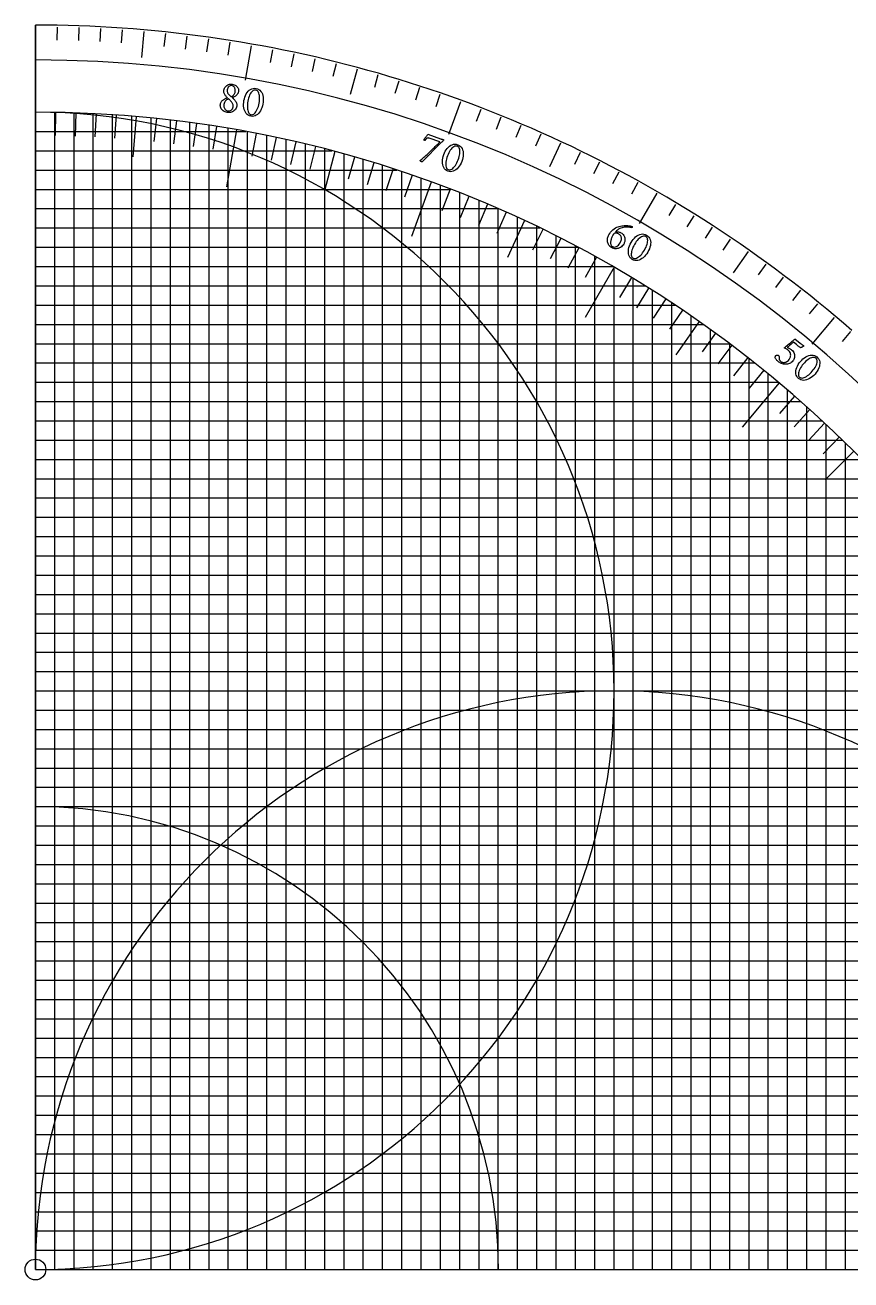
# Model space of a CAD drawing. Header units: millimetres. Extents: x -1 to 150, y -1 to 150.
# Drawn here: x -1.2 to 98.3, y -1.2 to 150 of the extents above; entities that cross this region are included whole.
import ezdxf

# ---------------------------------------------------------------- set-up
doc = ezdxf.new("R2010")
doc.units = ezdxf.units.MM
for name, color, linetype in [('CUT_INNER', 6, 'Continuous'), ('CUT_OUTER', 1, 'Continuous'), ('ENGRAVE', 7, 'Continuous'), ('ENGRAVE_FINE', 8, 'Continuous'), ('TEXT', 5, 'Continuous')]:
    doc.layers.add(name, color=color, linetype=linetype)

msp = doc.modelspace()

# ---------------------------------------------------------------- linework, layer by layer
at = {"layer": 'CUT_INNER'}
msp.add_circle((0, 0), 1.25, dxfattribs=at)
at = {"layer": 'CUT_OUTER'}
msp.add_lwpolyline([(98.4089, 113.2064), (97.4172, 114.0609), (96.4181, 114.9067), (95.4117, 115.7437), (94.3981, 116.5719), (93.3772, 117.3912), (92.3492, 118.2016), (91.3142, 119.003), (90.2723, 119.7953), (89.2234, 120.5785), (88.1678, 121.3525), (87.1054, 122.1173), (86.0365, 122.8728), (84.9609, 123.6189), (83.8789, 124.3556), (82.7905, 125.0829), (81.6959, 125.8006), (80.5949, 126.5087), (79.4879, 127.2072), (78.3748, 127.896), (77.2557, 128.5751), (76.1308, 129.2444), (75, 129.9038), (73.8635, 130.5534), (72.7214, 131.193), (71.5738, 131.8226), (70.4207, 132.4421), (69.2623, 133.0516), (68.0986, 133.651), (66.9297, 134.2402), (65.7557, 134.8191), (64.5767, 135.3878), (63.3927, 135.9462), (62.204, 136.4942), (61.0105, 137.0318), (59.8124, 137.559), (58.6097, 138.0757), (57.4025, 138.5819), (56.191, 139.0776), (54.9752, 139.5626), (53.7552, 140.0371), (52.5311, 140.5008), (51.303, 140.9539), (50.071, 141.3962), (48.8352, 141.8278), (47.5957, 142.2485), (46.3525, 142.6585), (45.1059, 143.0575), (43.8558, 143.4457), (42.6023, 143.823), (41.3456, 144.1893), (40.0858, 144.5446), (38.8229, 144.8889), (37.557, 145.2221), (36.2883, 145.5444), (35.0168, 145.8555), (33.7427, 146.1555), (32.4659, 146.4444), (31.1868, 146.7221), (29.9052, 146.9887), (28.6213, 147.2441), (27.3353, 147.4882), (26.0472, 147.7212), (24.7571, 147.9428), (23.4652, 148.1533), (22.1714, 148.3524), (20.876, 148.5402), (19.5789, 148.7167), (18.2804, 148.8819), (16.9805, 149.0358), (15.6793, 149.1783), (14.3769, 149.3094), (13.0734, 149.4292), (11.7689, 149.5376), (10.4635, 149.6346), (9.1573, 149.7202), (7.8504, 149.7944), (6.5429, 149.8572), (5.2349, 149.9086), (3.9265, 149.9486), (2.6179, 149.9772), (1.309, 149.9943), (0, 150), (0, 150), (0, 0), (150, 0)], dxfattribs=at)
at = {"layer": 'ENGRAVE'}
for points in [[(0, 0), (0, 150)], [(0, 149.79), (0, 145.59)], [(13.0551, 149.22), (12.7805, 146.082)], [(26.0108, 147.5144), (25.2814, 143.3782)], [(38.7685, 144.686), (37.9532, 141.6434)], [(51.2312, 140.7566), (49.7947, 136.8098)], [(0, 0), (0, 139.5)], [(0, 139.5), (0, 132.525)], [(11.625, 0), (11.625, 139.0148)], [(12.1582, 138.9692), (11.7327, 134.1052)], [(24.2239, 137.3807), (23.0127, 130.5116)], [(23.25, 0), (23.25, 137.5489)], [(36.1053, 134.7467), (34.8416, 130.0305)], [(34.875, 0), (34.875, 135.0703)], [(63.304, 135.7558), (61.9727, 132.901)], [(47.7118, 131.0871), (45.3262, 124.5328)], [(46.5, 0), (46.5, 131.5219)], [(74.895, 129.7219), (72.795, 126.0846)], [(0, 127.875), (55.7515, 127.875)], [(58.9552, 126.4299), (56.8918, 122.0049)], [(58.125, 0), (58.125, 126.8138)], [(85.916, 122.7008), (84.1092, 120.1205)], [(69.75, 120.8105), (66.2625, 114.77)], [(69.75, 0), (69.75, 120.8105)], [(0, 116.25), (77.1115, 116.25)], [(80.0139, 114.2717), (77.2134, 110.2722)], [(96.2832, 114.7458), (93.5834, 111.5284)], [(81.375, 0), (81.375, 113.3065)], [(89.6689, 106.8632), (85.1854, 101.52)], [(0, 104.625), (92.2706, 104.625)], [(93, 0), (93, 103.9772)], [(98.6414, 98.6414), (95.1889, 95.1889)], [(0, 93), (103.9772, 93)], [(0, 81.375), (113.3065, 81.375)], [(0, 69.75), (120.8105, 69.75)], [(0, 58.125), (126.8138, 58.125)], [(0, 46.5), (131.5219, 46.5)], [(0, 34.875), (135.0703, 34.875)], [(0, 23.25), (137.5489, 23.25)], [(0, 11.625), (139.0148, 11.625)], [(0, 0), (150, 0)], [(0, 0), (139.5, 0)]]:
    msp.add_lwpolyline(points, dxfattribs=at)
for centre, radius, start, end in [((0, 0), 145.8, 0, 90), ((0, 0), 139.5, 0, 90), ((0, 69.75), 69.75, 270, 90), ((0, 0), 139.5, 0, 90), ((69.75, 0), 69.75, 0, 180), ((0, 0), 55.8108, 0, 90)]:
    msp.add_arc(centre, radius, start, end, dxfattribs=at)
at = {"layer": 'ENGRAVE_FINE'}
for points in [[(2.6142, 149.7672), (2.5867, 148.1924)], [(5.2276, 149.6988), (5.1726, 148.1247)], [(7.8394, 149.5847), (7.757, 148.0119)], [(10.4488, 149.4251), (10.339, 147.854)], [(15.6573, 148.9694), (15.4927, 147.4031)], [(18.2548, 148.6735), (18.0629, 147.1102)], [(20.8467, 148.3323), (20.6275, 146.7726)], [(23.4323, 147.9458), (23.1859, 146.3902)], [(28.5813, 147.0379), (28.2808, 145.4919)], [(31.1431, 146.5167), (30.8156, 144.9761)], [(33.6954, 145.9509), (33.3411, 144.4163)], [(36.2375, 145.3406), (35.8565, 143.8124)], [(41.2877, 143.9874), (40.8536, 142.4734)], [(43.7944, 143.2449), (43.3339, 141.7387)], [(46.2877, 142.4588), (45.801, 140.9608)], [(48.7669, 141.6292), (48.2541, 140.14)], [(2.325, 0), (2.325, 139.4806)], [(2.4346, 139.4788), (2.3859, 136.6892)], [(4.65, 0), (4.65, 139.4225)], [(4.8685, 139.415), (4.7711, 136.6267)], [(6.975, 0), (6.975, 139.3255)], [(7.3009, 139.3088), (7.1548, 136.5226)], [(9.3, 0), (9.3, 139.1897)], [(9.731, 139.1602), (9.5364, 136.377)], [(53.6799, 139.841), (53.1155, 138.3706)], [(13.95, 0), (13.95, 138.8007)], [(14.5817, 138.7358), (14.2901, 135.9611)], [(16.275, 0), (16.275, 138.5474)], [(17.0008, 138.4602), (16.6608, 135.691)], [(18.6, 0), (18.6, 138.2544)], [(19.4146, 138.1424), (19.0264, 135.3795)], [(20.925, 0), (20.925, 137.9217)], [(21.8226, 137.7825), (21.3862, 135.0269)], [(56.1123, 138.8829), (55.5223, 137.4226)], [(58.5276, 137.8824), (57.9122, 136.4326)], [(0, 137.175), (25.3628, 137.175)], [(25.575, 0), (25.575, 137.1356)], [(26.6179, 136.937), (26.0855, 134.1983)], [(27.9, 0), (27.9, 136.6815)], [(29.0037, 136.4516), (28.4236, 133.7226)], [(30.225, 0), (30.225, 136.1863)], [(60.9251, 136.84), (60.2845, 135.4011)], [(0, 134.85), (35.7173, 134.85)], [(31.3807, 135.9246), (30.7531, 133.2061)], [(32.55, 0), (32.55, 135.6494)], [(33.7481, 135.3563), (33.0731, 132.6491)], [(65.6636, 134.6304), (64.9732, 133.2148)], [(37.2, 0), (37.2, 134.4485)], [(38.4514, 134.096), (37.6824, 131.4141)], [(39.525, 0), (39.525, 133.7835)], [(40.7859, 133.4045), (39.9701, 130.7364)], [(68.0032, 133.4639), (67.2882, 132.0605)], [(0, 132.525), (43.5589, 132.525)], [(41.85, 0), (41.85, 133.0745)], [(43.1079, 132.6724), (42.2457, 130.0189)], [(44.175, 0), (44.175, 132.3209)], [(45.4168, 131.8998), (44.5084, 129.2618)], [(70.3221, 132.2567), (69.5827, 130.8661)], [(0, 130.2), (50.082, 130.2)], [(48.825, 0), (48.825, 130.6766)], [(49.9923, 130.2345), (48.9925, 127.6298)], [(72.6196, 131.0093), (71.8561, 129.6318)], [(51.15, 0), (51.15, 129.7842)], [(52.2576, 129.3421), (51.2125, 126.7553)], [(53.475, 0), (53.475, 128.8436)], [(54.507, 128.4104), (53.4169, 125.8422)], [(56.7398, 127.4396), (55.605, 124.8908)], [(55.8, 0), (55.8, 127.8539)], [(77.1476, 128.3951), (76.3364, 127.0451)], [(0, 125.55), (60.8066, 125.55)], [(60.45, 0), (60.45, 125.7221)], [(79.3766, 127.0291), (78.542, 125.6934)], [(81.5815, 125.6245), (80.7237, 124.3036)], [(61.1528, 125.3818), (59.9297, 122.8741)], [(63.3317, 124.2954), (62.065, 121.8095)], [(62.775, 0), (62.775, 124.5775)], [(83.7615, 124.1815), (82.8808, 122.8758)], [(0, 123.225), (65.39, 123.225)], [(65.4913, 123.1712), (64.1815, 120.7078)], [(65.1, 0), (65.1, 123.3784)], [(67.6309, 122.0094), (66.2783, 119.5693)], [(67.425, 0), (67.425, 122.1234)], [(88.0444, 121.1827), (87.1186, 119.9085)], [(0, 120.9), (69.5948, 120.9)], [(71.8478, 119.5748), (70.4109, 117.1833)], [(90.1459, 119.6276), (89.198, 118.3698)], [(0, 118.575), (73.4862, 118.575)], [(72.075, 0), (72.075, 119.438)], [(73.9237, 118.3027), (72.4453, 115.9367)], [(74.4, 0), (74.4, 118.0038)], [(92.2199, 118.0361), (91.2503, 116.795)], [(75.9771, 116.9945), (74.4576, 114.6547)], [(76.725, 0), (76.725, 116.5055)], [(78.0074, 115.6507), (76.4473, 113.3377)], [(94.2659, 116.4087), (93.2747, 115.1847)], [(0, 113.925), (80.5068, 113.925)], [(79.05, 0), (79.05, 114.9406)], [(81.996, 112.8579), (80.3561, 110.6007)], [(98.2711, 113.0479), (97.2378, 111.8593)], [(0, 111.6), (83.7, 111.6)], [(83.9532, 111.4097), (82.2741, 109.1815)], [(83.7, 0), (83.7, 111.6)], [(0, 109.275), (86.7135, 109.275)], [(85.8848, 109.9275), (84.1671, 107.729)], [(86.025, 0), (86.025, 109.8178)], [(87.7902, 108.4119), (86.0344, 106.2436)], [(88.35, 0), (88.35, 107.9561)], [(0, 106.95), (89.5653, 106.95)], [(90.675, 0), (90.675, 106.0108)], [(91.5202, 105.282), (89.6898, 103.1763)], [(93.3437, 103.6687), (91.4768, 101.5953)], [(0, 102.3), (94.8418, 102.3)], [(95.1388, 102.0238), (93.236, 99.9834)], [(95.325, 0), (95.325, 101.8499)], [(0, 99.975), (97.2895, 99.975)], [(96.9048, 100.3479), (94.9667, 98.3409)], [(97.65, 0), (97.65, 99.6229)], [(0, 97.65), (99.6229, 97.65)], [(0, 95.325), (101.8499, 95.325)], [(0, 90.675), (106.0108, 90.675)], [(0, 88.35), (107.9561, 88.35)], [(0, 86.025), (109.8178, 86.025)], [(0, 83.7), (111.6, 83.7)], [(0, 79.05), (114.9406, 79.05)], [(0, 76.725), (116.5055, 76.725)], [(0, 74.4), (118.0038, 74.4)], [(0, 72.075), (119.438, 72.075)], [(0, 67.425), (122.1234, 67.425)], [(0, 65.1), (123.3784, 65.1)], [(0, 62.775), (124.5775, 62.775)], [(0, 60.45), (125.7221, 60.45)], [(0, 55.8), (127.8539, 55.8)], [(0, 53.475), (128.8436, 53.475)], [(0, 51.15), (129.7842, 51.15)], [(0, 48.825), (130.6766, 48.825)], [(0, 44.175), (132.3209, 44.175)], [(0, 41.85), (133.0745, 41.85)], [(0, 39.525), (133.7835, 39.525)], [(0, 37.2), (134.4485, 37.2)], [(0, 32.55), (135.6494, 32.55)], [(0, 30.225), (136.1863, 30.225)], [(0, 27.9), (136.6815, 27.9)], [(0, 25.575), (137.1356, 25.575)], [(0, 20.925), (137.9217, 20.925)], [(0, 18.6), (138.2544, 18.6)], [(0, 16.275), (138.5474, 16.275)], [(0, 13.95), (138.8007, 13.95)], [(0, 9.3), (139.1897, 9.3)], [(0, 6.975), (139.3255, 6.975)], [(0, 4.65), (139.4225, 4.65)], [(0, 2.325), (139.4806, 2.325)]]:
    msp.add_lwpolyline(points, dxfattribs=at)
at = {"layer": 'TEXT'}
for points in [[(23.7328, 142.8777), (23.8489, 142.8525), (23.9579, 142.8168), (24.06, 142.7704), (24.1549, 142.7135), (24.2405, 142.6471), (24.3145, 142.5723), (24.3768, 142.4892), (24.4276, 142.3977), (24.4642, 142.2986), (24.4843, 142.1927), (24.4879, 142.08), (24.4749, 141.9606), (24.452, 141.8635), (24.418, 141.7752), (24.3731, 141.6956), (24.3172, 141.6248), (24.2538, 141.5614), (24.1864, 141.5043), (24.1148, 141.4533), (24.0392, 141.4084), (23.9627, 141.3685), (23.8886, 141.3322), (23.8169, 141.2997), (23.7477, 141.2708), (23.7325, 141.2672), (23.7266, 141.2606), (23.7298, 141.2511), (23.7423, 141.2387), (23.8149, 141.1791), (23.8861, 141.1128), (23.9556, 141.0399), (24.0237, 140.9603), (24.0872, 140.8759), (24.1433, 140.7886), (24.1919, 140.6985), (24.2331, 140.6055), (24.2638, 140.5112), (24.281, 140.4171), (24.2849, 140.3233), (24.2754, 140.2297), (24.2447, 140.1037), (24.1978, 139.9874), (24.1349, 139.8807), (24.0558, 139.7836), (23.9643, 139.6978), (23.8637, 139.6248), (23.7542, 139.5646), (23.6358, 139.5172), (23.5119, 139.4841), (23.3864, 139.4665), (23.2591, 139.4646), (23.13, 139.4784), (22.9943, 139.5077), (22.8683, 139.549), (22.7521, 139.6023), (22.6457, 139.6676), (22.5511, 139.7433), (22.4704, 139.8277), (22.4036, 139.9207), (22.3507, 140.0225), (22.313, 140.131), (22.2918, 140.2445), (22.287, 140.3629), (22.2987, 140.4862), (22.3166, 140.5691), (22.3433, 140.6465), (22.3788, 140.7184), (22.423, 140.7847), (22.4736, 140.846), (22.5283, 140.9024), (22.5871, 140.954), (22.65, 141.0009), (22.7147, 141.0433), (22.7793, 141.0816), (22.8435, 141.1158), (22.9074, 141.146), (22.9685, 141.1728), (23.0239, 141.197), (23.0738, 141.2187), (23.1182, 141.2379), (23.1275, 141.2443), (23.1313, 141.2509), (23.1297, 141.2576), (23.1226, 141.2646), (23.0735, 141.3092), (23.0231, 141.3612), (22.9715, 141.4205), (22.9186, 141.4873), (22.8679, 141.5598), (22.8226, 141.6366), (22.7827, 141.7176), (22.7484, 141.8029), (22.7226, 141.8914), (22.7085, 141.9822), (22.7063, 142.0752), (22.7158, 142.1704), (22.741, 142.2795), (22.7809, 142.3822), (22.8354, 142.4785), (22.9045, 142.5682), (22.9852, 142.6494), (23.0744, 142.7199), (23.1721, 142.7798), (23.2782, 142.8289), (23.3894, 142.8648), (23.5022, 142.8849), (23.6167, 142.8892), (23.7328, 142.8777)], [(23.6755, 142.7004), (23.5822, 142.7049), (23.4926, 142.6867), (23.4067, 142.6459), (23.3244, 142.5825), (23.2516, 142.5024), (23.1942, 142.4116), (23.1521, 142.31), (23.1253, 142.1977), (23.1158, 142.1016), (23.1193, 142.0113), (23.1358, 141.9267), (23.1654, 141.848), (23.2042, 141.7749), (23.2483, 141.7074), (23.2978, 141.6455), (23.3527, 141.5893), (23.4086, 141.5379), (23.4609, 141.4904), (23.5097, 141.4469), (23.5549, 141.4075), (23.5606, 141.4041), (23.5677, 141.4012), (23.5763, 141.3988), (23.5863, 141.3967), (23.5887, 141.3963), (23.5903, 141.3961), (23.5914, 141.3959), (23.5917, 141.3958), (23.5995, 141.3949), (23.6067, 141.3947), (23.6134, 141.3953), (23.6195, 141.3967), (23.7057, 141.4407), (23.7849, 141.4926), (23.8573, 141.5526), (23.9228, 141.6205), (23.9794, 141.6968), (24.025, 141.7819), (24.0596, 141.8756), (24.0832, 141.9781), (24.0924, 142.0556), (24.0935, 142.133), (24.0866, 142.2104), (24.0717, 142.2879), (24.0491, 142.3628), (24.0189, 142.4328), (23.9813, 142.4979), (23.9361, 142.558), (23.8832, 142.6102), (23.8221, 142.6513), (23.7528, 142.6814), (23.6755, 142.7004)], [(26.5906, 142.3625), (26.7675, 142.3145), (26.9243, 142.2405), (27.061, 142.1404), (27.1776, 142.0144), (27.2743, 141.8673), (27.3516, 141.7043), (27.4096, 141.5252), (27.4482, 141.3302), (27.4679, 141.1244), (27.4693, 140.9127), (27.4525, 140.6953), (27.4174, 140.4722), (27.3659, 140.2522), (27.2994, 140.0445), (27.2181, 139.849), (27.1221, 139.6656), (27.0132, 139.499), (26.8931, 139.3539), (26.762, 139.2302), (26.6197, 139.1278), (26.4679, 139.0517), (26.3082, 139.0071), (26.1405, 138.9937), (25.9647, 139.0117), (25.7988, 139.0575), (25.6501, 139.13), (25.5184, 139.2291), (25.4038, 139.3549), (25.3068, 139.502), (25.2278, 139.665), (25.1669, 139.8439), (25.1241, 140.0388), (25.0996, 140.2447), (25.0936, 140.4565), (25.1061, 140.6743), (25.1372, 140.8981), (25.1852, 141.1188), (25.2485, 141.3276), (25.327, 141.5243), (25.4209, 141.7089), (25.5287, 141.8766), (25.6487, 142.0224), (25.7811, 142.1463), (25.9257, 142.2482), (26.0804, 142.3236), (26.2428, 142.3678), (26.4129, 142.3808), (26.5906, 142.3625)], [(23.1716, 139.6637), (23.2944, 139.6536), (23.4075, 139.6656), (23.5111, 139.6997), (23.6051, 139.756), (23.6861, 139.8313), (23.7503, 139.9224), (23.7977, 140.0295), (23.8284, 140.1524), (23.8362, 140.2324), (23.8322, 140.3119), (23.8164, 140.391), (23.7889, 140.4697), (23.7531, 140.5465), (23.7125, 140.62), (23.6672, 140.6901), (23.6172, 140.7569), (23.5654, 140.8194), (23.5147, 140.8764), (23.4651, 140.9281), (23.4167, 140.9745), (23.3733, 141.014), (23.3388, 141.0451), (23.3133, 141.0678), (23.2967, 141.0822), (23.2874, 141.0886), (23.2792, 141.0934), (23.2722, 141.0966), (23.2662, 141.0982), (23.2588, 141.0991), (23.2526, 141.0991), (23.2476, 141.0982), (23.2439, 141.0964), (23.1324, 141.0437), (23.0346, 140.9839), (22.9506, 140.9169), (22.8803, 140.8429), (22.8222, 140.7594), (22.7749, 140.6637), (22.7385, 140.5561), (22.7128, 140.4364), (22.7014, 140.3323), (22.702, 140.2343), (22.7144, 140.1422), (22.7388, 140.0561), (22.7725, 139.977), (22.8134, 139.906), (22.8614, 139.8431), (22.9164, 139.7882), (22.9763, 139.7424), (23.0388, 139.7063), (23.1039, 139.6801), (23.1716, 139.6637)], [(26.5818, 142.1657), (26.4725, 142.1731), (26.3663, 142.1541), (26.2633, 142.1086), (26.1636, 142.0366), (26.0685, 141.942), (25.9796, 141.8286), (25.8967, 141.6966), (25.8199, 141.5459), (25.7508, 141.3801), (25.6908, 141.2031), (25.6399, 141.0147), (25.5981, 140.8151), (25.5673, 140.6157), (25.5488, 140.4226), (25.5424, 140.236), (25.5481, 140.0557), (25.5652, 139.8865), (25.5929, 139.7328), (25.6313, 139.5948), (25.6803, 139.4723), (25.7397, 139.3697), (25.8093, 139.2914), (25.8892, 139.2373), (25.9794, 139.2074), (26.0934, 139.1995), (26.2023, 139.2194), (26.3063, 139.267), (26.4053, 139.3424), (26.4987, 139.4412), (26.5859, 139.559), (26.6669, 139.696), (26.7417, 139.8521), (26.8093, 140.0223), (26.8687, 140.2016), (26.9198, 140.3901), (26.9628, 140.5877), (26.9959, 140.7885), (27.0166, 140.9809), (27.0249, 141.165), (27.0208, 141.3408), (27.0047, 141.505), (26.9773, 141.654), (26.9385, 141.7879), (26.8884, 141.9067), (26.8274, 142.0063), (26.7559, 142.0827), (26.674, 142.1358), (26.5818, 142.1657)], [(48.8238, 136.3005), (48.8742, 136.2829), (48.9269, 136.2657), (48.9819, 136.2486), (49.0391, 136.2318), (49.0915, 136.2167), (49.1319, 136.2049), (49.1603, 136.1962), (49.1766, 136.1909), (49.1892, 136.1831), (49.1958, 136.171), (49.1964, 136.1545), (49.1911, 136.1338), (49.1782, 136.1069), (49.1576, 136.0774), (49.1295, 136.0453), (49.0939, 136.0104), (49.0539, 135.9735), (49.0127, 135.9353), (48.9703, 135.8957), (48.9267, 135.8547), (46.6153, 133.5176), (46.6041, 133.514), (46.591, 133.5132), (46.576, 133.5152), (46.5592, 133.52), (46.5303, 133.532), (46.4994, 133.5487), (46.4666, 133.57), (46.4318, 133.5959), (46.4013, 133.6228), (46.3812, 133.6472), (46.3717, 133.6689), (46.3726, 133.6882), (46.4734, 133.7679), (46.5809, 133.8567), (46.6954, 133.9546), (46.8167, 134.0615), (46.9426, 134.1746), (47.0711, 134.2912), (47.2019, 134.4111), (47.3353, 134.5344), (47.4688, 134.659), (47.6, 134.783), (47.7291, 134.9062), (47.8559, 135.0287), (47.9786, 135.1482), (48.0951, 135.2623), (48.2056, 135.3709), (48.3098, 135.4742), (48.406, 135.5697), (48.4922, 135.6551), (48.5683, 135.7304), (48.6342, 135.7956), (48.6875, 135.8483), (48.7256, 135.8859), (48.7485, 135.9085), (48.7561, 135.916), (47.4715, 136.37), (47.3988, 136.3888), (47.3312, 136.3929), (47.2687, 136.3823), (47.2113, 136.3571), (47.1554, 136.3173), (47.0975, 136.2631), (47.0375, 136.1946), (46.9756, 136.1117), (46.9651, 136.1003), (46.9495, 136.0949), (46.9287, 136.0956), (46.9028, 136.1024), (46.8941, 136.1061), (46.8836, 136.1119), (46.8713, 136.1197), (46.8572, 136.1296), (46.8432, 136.1401), (46.8315, 136.1499), (46.8221, 136.1588), (46.815, 136.167), (46.8836, 136.2586), (46.9516, 136.3514), (47.0191, 136.4455), (47.0859, 136.5409), (47.1483, 136.6317), (47.2024, 136.7121), (47.2482, 136.7821), (47.2858, 136.8417)], [(50.9076, 135.5823), (51.0735, 135.5043), (51.2151, 135.4042), (51.3323, 135.2819), (51.4252, 135.1375), (51.4949, 134.9759), (51.5428, 134.8019), (51.5688, 134.6155), (51.5729, 134.4168), (51.5566, 134.2106), (51.5213, 134.002), (51.4669, 133.7908), (51.3936, 133.5771), (51.3047, 133.3695), (51.2031, 133.1764), (51.0892, 132.998), (50.9628, 132.8341), (50.8266, 132.6889), (50.6831, 132.5669), (50.5325, 132.4678), (50.3745, 132.3917), (50.2118, 132.3431), (50.0468, 132.3269), (49.8794, 132.3428), (49.7094, 132.391), (49.554, 132.465), (49.4201, 132.5622), (49.3076, 132.6827), (49.2166, 132.8265), (49.1466, 132.9882), (49.0971, 133.1624), (49.0682, 133.3492), (49.0599, 133.5486), (49.0715, 133.7556), (49.1024, 133.9652), (49.1525, 134.1775), (49.222, 134.3925), (49.3076, 134.6015), (49.4062, 134.7961), (49.5177, 134.9762), (49.6422, 135.1417), (49.7775, 135.2882), (49.921, 135.4109), (50.0728, 135.5099), (50.233, 135.5852), (50.3984, 135.6326), (50.566, 135.6479), (50.7358, 135.6311), (50.9076, 135.5823)], [(50.8648, 135.39), (50.7584, 135.4163), (50.6506, 135.416), (50.5412, 135.3891), (50.4305, 135.3355), (50.3205, 135.2588), (50.2132, 135.1626), (50.1086, 135.047), (50.0069, 134.9119), (49.91, 134.7607), (49.8202, 134.5967), (49.7373, 134.4201), (49.6615, 134.2307), (49.5966, 134.0397), (49.5448, 133.8528), (49.5061, 133.6701), (49.4804, 133.4916), (49.4678, 133.322), (49.4685, 133.1658), (49.4823, 133.0232), (49.5092, 132.8941), (49.5499, 132.7827), (49.6049, 132.6935), (49.6742, 132.6264), (49.7578, 132.5813), (49.8687, 132.5537), (49.9794, 132.5543), (50.0901, 132.5832), (50.2007, 132.6402), (50.3098, 132.7213), (50.4162, 132.8222), (50.5197, 132.943), (50.6205, 133.0837), (50.7166, 133.2396), (50.8062, 133.4059), (50.8894, 133.5827), (50.966, 133.7699), (51.0334, 133.9618), (51.0873, 134.1477), (51.1274, 134.3276), (51.1539, 134.5014), (51.1666, 134.6658), (51.1654, 134.8174), (51.1505, 134.956), (51.1217, 135.0817), (51.0789, 135.1904), (51.0218, 135.278), (50.9504, 135.3445), (50.8648, 135.39)], [(70.5765, 124.9723), (70.6896, 124.9009), (70.7865, 124.8238), (70.8672, 124.741), (70.9317, 124.6525), (70.9821, 124.5605), (71.0206, 124.467), (71.0472, 124.372), (71.0619, 124.2756), (71.0668, 124.1796), (71.0638, 124.0857), (71.0529, 123.9939), (71.0342, 123.9043), (71.0101, 123.8192), (70.9828, 123.7409), (70.9524, 123.6695), (70.9189, 123.605), (70.8395, 123.4848), (70.7472, 123.3778), (70.6419, 123.2842), (70.5237, 123.2038), (70.3967, 123.1382), (70.2654, 123.0892), (70.1297, 123.0566), (69.9896, 123.0405), (69.8487, 123.0429), (69.7106, 123.0657), (69.5753, 123.109), (69.4428, 123.1727), (69.3454, 123.2351), (69.2594, 123.3062), (69.1848, 123.386), (69.1215, 123.4744), (69.0691, 123.5691), (69.0268, 123.6678), (68.9947, 123.7704), (68.9729, 123.877), (68.9607, 123.9859), (68.9578, 124.0955), (68.964, 124.2058), (68.9794, 124.3167), (69.0033, 124.4257), (69.0349, 124.5299), (69.0744, 124.6294), (69.1217, 124.7242), (69.2261, 124.8957), (69.342, 125.0544), (69.4698, 125.2005), (69.6092, 125.3338), (69.7584, 125.452), (69.9153, 125.5527), (70.0799, 125.6359), (70.2521, 125.7015), (70.3882, 125.741), (70.5287, 125.7733), (70.6736, 125.7984), (70.8229, 125.8163), (70.9734, 125.8275), (71.1223, 125.8325), (71.2694, 125.8314), (71.4147, 125.8242), (71.5551, 125.811), (71.6872, 125.7923), (71.8111, 125.768), (71.9268, 125.7382), (71.9401, 125.7261), (71.9465, 125.709), (71.9461, 125.6867), (71.9389, 125.6595), (71.9287, 125.632), (71.9194, 125.6089), (71.9112, 125.5904), (71.904, 125.5764), (71.8126, 125.5944), (71.7134, 125.6105), (71.6065, 125.6247), (71.4919, 125.6369), (71.3712, 125.6448), (71.2462, 125.6456), (71.117, 125.6394), (70.9836, 125.6261), (70.8478, 125.6034), (70.7118, 125.5687), (70.5754, 125.522), (70.4388, 125.4633), (70.3034, 125.3904), (70.1706, 125.3008), (70.0403, 125.1946), (69.9126, 125.0717), (70.0025, 125.083), (70.0928, 125.0866), (70.1836, 125.0825), (70.2747, 125.0707), (70.3622, 125.0528), (70.4416, 125.0304), (70.513, 125.0036), (70.5765, 124.9723)], [(69.7609, 124.8895), (69.7352, 124.8539), (69.7097, 124.8173), (69.6844, 124.7798), (69.6595, 124.7414), (69.6349, 124.7023), (69.611, 124.6629), (69.5877, 124.6232), (69.5649, 124.5831), (69.5229, 124.503), (69.484, 124.4188), (69.4483, 124.3305), (69.4157, 124.2382), (69.3877, 124.144), (69.3657, 124.0504), (69.3498, 123.9572), (69.3399, 123.8645), (69.3371, 123.7743), (69.3425, 123.6883), (69.3561, 123.6068), (69.3779, 123.5295), (69.4089, 123.459), (69.4506, 123.3977), (69.5027, 123.3456), (69.5655, 123.3026), (69.6781, 123.2561), (69.7953, 123.2412), (69.9174, 123.2576), (70.0442, 123.3056), (70.1684, 123.3807), (70.2824, 123.4787), (70.3863, 123.5997), (70.4799, 123.7436), (70.5316, 123.8428), (70.5738, 123.9427), (70.6067, 124.0432), (70.6301, 124.1445), (70.6422, 124.2444), (70.6409, 124.3409), (70.6264, 124.4341), (70.5985, 124.5239), (70.5552, 124.6084), (70.4944, 124.6856), (70.4161, 124.7555), (70.3204, 124.8181), (70.2681, 124.845), (70.2109, 124.8695), (70.149, 124.8917), (70.0822, 124.9115), (70.0102, 124.9242), (69.9326, 124.9247), (69.8495, 124.9132), (69.7609, 124.8895)], [(73.6778, 124.6825), (73.8276, 124.5769), (73.9497, 124.4537), (74.0439, 124.3129), (74.1103, 124.1546), (74.1509, 123.9833), (74.1678, 123.8037), (74.1611, 123.6156), (74.1306, 123.4192), (74.0788, 123.2189), (74.0077, 123.0196), (73.9175, 122.8211), (73.8083, 122.6233), (73.6846, 122.4343), (73.5511, 122.2618), (73.4078, 122.1059), (73.2549, 121.9664), (73.0956, 121.8472), (72.9331, 121.7518), (72.7675, 121.6804), (72.5988, 121.6329), (72.4302, 121.6134), (72.2648, 121.626), (72.1027, 121.6708), (71.9437, 121.7478), (71.8034, 121.8476), (71.6885, 121.9666), (71.5987, 122.1047), (71.534, 122.2621), (71.4931, 122.4336), (71.4746, 122.6138), (71.4786, 122.8027), (71.505, 123.0005), (71.5524, 123.2023), (71.6192, 123.4034), (71.7054, 123.6038), (71.8112, 123.8035), (71.9319, 123.9945), (72.0627, 124.169), (72.2038, 124.3269), (72.3552, 124.4683), (72.5138, 124.5891), (72.6764, 124.685), (72.8432, 124.7562), (73.0139, 124.8025), (73.1851, 124.8204), (73.3528, 124.8064), (73.5171, 124.7604), (73.6778, 124.6825)], [(73.6023, 124.5005), (73.5021, 124.5449), (73.3958, 124.5634), (73.2835, 124.5558), (73.1651, 124.5223), (73.0434, 124.4659), (72.9211, 124.3898), (72.798, 124.2941), (72.6743, 124.1787), (72.5527, 124.0466), (72.4358, 123.9007), (72.3235, 123.7411), (72.2159, 123.5678), (72.1188, 123.3909), (72.0354, 123.2159), (71.9655, 123.0427), (71.9093, 122.8714), (71.8674, 122.7065), (71.8409, 122.5526), (71.8297, 122.4098), (71.8339, 122.2779), (71.8547, 122.1612), (71.8933, 122.0638), (71.9499, 121.9856), (72.0244, 121.9267), (72.1288, 121.8803), (72.2379, 121.8617), (72.3519, 121.8709), (72.4707, 121.9079), (72.5923, 121.9687), (72.7146, 122.0497), (72.8376, 122.1507), (72.9612, 122.2718), (73.0829, 122.4086), (73.2001, 122.5568), (73.3126, 122.7164), (73.4206, 122.8875), (73.5203, 123.0648), (73.6056, 123.2385), (73.6764, 123.4087), (73.7327, 123.5753), (73.7737, 123.735), (73.7989, 123.8844), (73.8083, 124.0235), (73.8018, 124.1523), (73.7785, 124.2668), (73.7375, 124.363), (73.6787, 124.4409), (73.6023, 124.5005)], [(91.138, 110.8737), (91.25, 110.7701), (91.3416, 110.6603), (91.4125, 110.5446), (91.463, 110.4228), (91.4952, 110.2986), (91.5119, 110.1754), (91.5128, 110.0533), (91.4982, 109.9322), (91.4694, 109.8158), (91.428, 109.7077), (91.3739, 109.6079), (91.3073, 109.5163), (91.217, 109.4194), (91.1197, 109.3367), (91.0153, 109.2683), (90.904, 109.214), (90.7881, 109.173), (90.6702, 109.1441), (90.5503, 109.1275), (90.4283, 109.123), (90.3061, 109.1299), (90.1853, 109.1474), (90.0659, 109.1754), (89.948, 109.214), (89.8334, 109.2623), (89.7242, 109.319), (89.6204, 109.3845), (89.522, 109.4585), (89.4811, 109.4943), (89.4377, 109.537), (89.3916, 109.5867), (89.3429, 109.6432), (89.2956, 109.7037), (89.254, 109.7653), (89.218, 109.8279), (89.1876, 109.8917), (89.185, 109.9077), (89.1838, 109.9297), (89.1839, 109.9575), (89.1852, 109.9913), (89.1896, 110.0266), (89.1985, 110.059), (89.2121, 110.0886), (89.2302, 110.1153), (89.2676, 110.1548), (89.3081, 110.1847), (89.3518, 110.2051), (89.3987, 110.216), (89.4452, 110.2179), (89.488, 110.2115), (89.5272, 110.1967), (89.5625, 110.1736), (89.5989, 110.1373), (89.6242, 110.0964), (89.6384, 110.051), (89.6415, 110.0011), (89.6399, 109.9497), (89.64, 109.9), (89.6419, 109.8519), (89.6455, 109.8054), (89.654, 109.7532), (89.669, 109.7032), (89.6905, 109.6552), (89.7185, 109.6093), (89.7507, 109.5661), (89.7851, 109.5259), (89.8215, 109.4888), (89.86, 109.4547), (89.9174, 109.414), (89.9812, 109.3805), (90.0516, 109.3545), (90.1284, 109.3357), (90.2104, 109.3273), (90.2962, 109.3325), (90.3858, 109.3512), (90.4792, 109.3834), (90.5747, 109.4321), (90.6706, 109.5002), (90.7669, 109.5878), (90.8635, 109.6949), (90.9136, 109.7636), (90.9567, 109.8403), (90.9927, 109.925), (91.0216, 110.0178), (91.04, 110.116), (91.0444, 110.217), (91.0346, 110.3208), (91.0107, 110.4274), (90.9687, 110.5342), (90.9043, 110.6387), (90.8176, 110.7408), (90.7085, 110.8404), (90.6709, 110.8692), (90.6256, 110.9004), (90.5725, 110.9339), (90.5117, 110.9697), (90.4506, 111.0032), (90.3968, 111.0293), (90.3503, 111.0482), (90.311, 111.0598), (90.3058, 111.066), (90.3027, 111.0744), (90.3018, 111.0849), (90.3031, 111.0976), (90.3063, 111.111), (90.311, 111.1235), (90.3173, 111.1352), (90.325, 111.1461), (90.4423, 111.2429), (90.5596, 111.3396), (90.677, 111.4362), (90.7944, 111.5328), (90.9098, 111.6277), (91.0213, 111.7193), (91.1288, 111.8076), (91.2324, 111.8925), (91.329, 111.9721), (91.4158, 112.0445), (91.4927, 112.1096), (91.5597, 112.1675), (92.1728, 111.6642), (92.216, 111.6294), (92.2606, 111.5952), (92.3065, 111.5616), (92.3538, 111.5286), (92.4001, 111.4976), (92.4428, 111.4698), (92.4821, 111.4454), (92.5178, 111.4243), (92.5476, 111.4073), (92.5688, 111.3951), (92.5816, 111.3879), (92.5858, 111.3854), (92.5911, 111.371), (92.5959, 111.3577), (92.6004, 111.3456), (92.6045, 111.3346), (92.6071, 111.3246), (92.607, 111.315), (92.6041, 111.3059), (92.5986, 111.2973), (92.5904, 111.2894), (92.5762, 111.278), (92.5561, 111.2632), (92.53, 111.2451), (92.4996, 111.2252), (92.4666, 111.2053), (92.4308, 111.1855), (92.3924, 111.1656), (92.3529, 111.1474), (92.3138, 111.1323), (92.2751, 111.1204), (92.2369, 111.1117), (92.189, 111.1444), (92.1369, 111.1805), (92.0806, 111.2201), (92.02, 111.2633), (91.955, 111.3108), (91.8856, 111.3637), (91.8118, 111.422), (91.7334, 111.4856), (91.3851, 111.7712), (91.2904, 111.6941), (91.1952, 111.6159), (91.0998, 111.5366), (91.0039, 111.4564), (90.9088, 111.3769), (90.8153, 111.2999), (90.7236, 111.2255), (90.6335, 111.1536), (90.6922, 111.1326), (90.7565, 111.1048), (90.8263, 111.0703), (90.9017, 111.029), (90.975, 110.9858), (91.0388, 110.9455), (91.0931, 110.9081), (91.138, 110.8737)], [(94.2094, 109.9942), (94.3386, 109.8642), (94.4374, 109.7217), (94.5057, 109.5667), (94.5436, 109.3993), (94.5539, 109.2236), (94.5393, 109.0437), (94.5, 108.8597), (94.4359, 108.6715), (94.3501, 108.4833), (94.2455, 108.2993), (94.1222, 108.1195), (93.9803, 107.9437), (93.8256, 107.7791), (93.6642, 107.6324), (93.4961, 107.5037), (93.3213, 107.3929), (93.1436, 107.3031), (92.9671, 107.2374), (92.7916, 107.1959), (92.6172, 107.1784), (92.4477, 107.1884), (92.2871, 107.2296), (92.1352, 107.3018), (91.992, 107.4053), (91.8712, 107.5279), (91.7786, 107.6651), (91.7142, 107.8167), (91.6778, 107.983), (91.6673, 108.1589), (91.6804, 108.3395), (91.7171, 108.5249), (91.7775, 108.7151), (91.8592, 108.9057), (91.9599, 109.0921), (92.0797, 109.2745), (92.2185, 109.4527), (92.3705, 109.6199), (92.5296, 109.769), (92.696, 109.9001), (92.8696, 110.013), (93.0468, 110.1044), (93.2236, 110.1706), (93.4002, 110.2118), (93.5764, 110.2277), (93.7481, 110.2157), (93.9108, 110.1727), (94.0646, 110.0989), (94.2094, 109.9942)], [(94.1034, 109.8282), (94.0124, 109.8893), (93.911, 109.9259), (93.799, 109.938), (93.6766, 109.9255), (93.547, 109.8911), (93.4133, 109.8374), (93.2755, 109.7645), (93.1337, 109.6723), (92.9909, 109.5634), (92.8504, 109.44), (92.7122, 109.3024), (92.5761, 109.1504), (92.4498, 108.9931), (92.3372, 108.8352), (92.2384, 108.6767), (92.1532, 108.5178), (92.0834, 108.3627), (92.0305, 108.2157), (91.9947, 108.077), (91.9759, 107.9464), (91.9761, 107.8279), (91.9972, 107.7252), (92.0394, 107.6384), (92.1025, 107.5675), (92.1973, 107.5036), (92.3016, 107.4664), (92.4154, 107.4556), (92.5388, 107.4714), (92.6691, 107.5102), (92.8036, 107.5687), (92.9422, 107.6468), (93.085, 107.7446), (93.2286, 107.8582), (93.3697, 107.9838), (93.5083, 108.1215), (93.6443, 108.2712), (93.7734, 108.4285), (93.8875, 108.5847), (93.9868, 108.74), (94.0711, 108.8944), (94.1393, 109.0445), (94.19, 109.1873), (94.2234, 109.3226), (94.2394, 109.4506), (94.2363, 109.5674), (94.2126, 109.6693), (94.1683, 109.7562), (94.1034, 109.8282)]]:
    msp.add_lwpolyline(points, close=True, dxfattribs=at)

doc.saveas('drawing.dxf')
